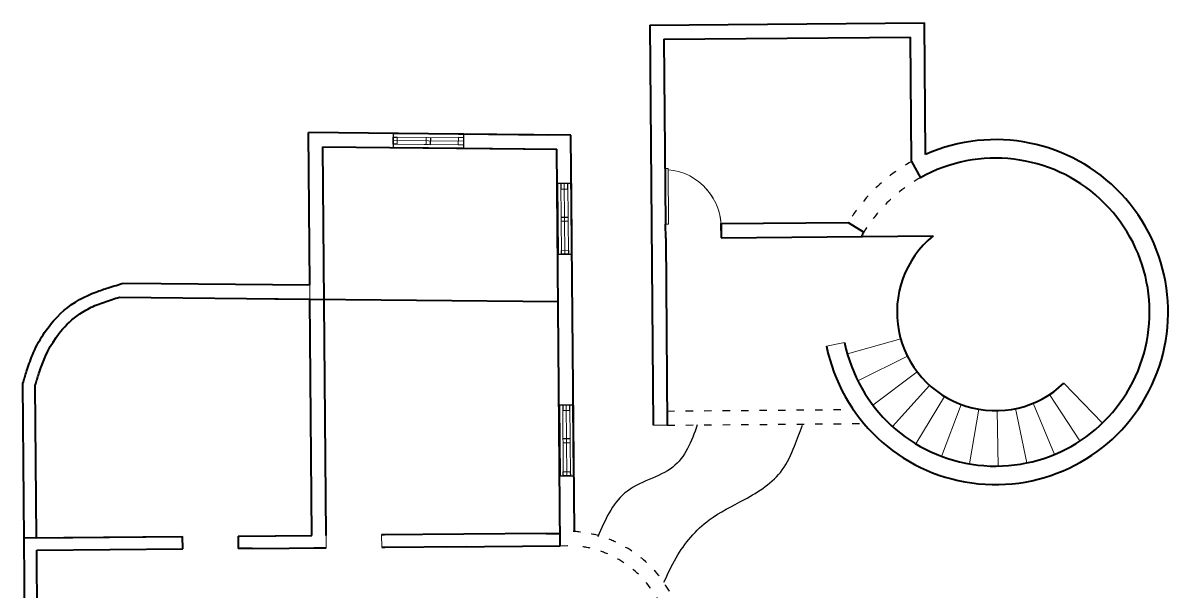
# Model space of a CAD drawing. Header units: centimetres. Extents: x 3413 to 9875, y 1 to 2456.
# Drawn here: x 8016 to 9875, y 1534 to 2456 of the extents above; entities that cross this region are included whole.
import ezdxf

# ---------------------------------------------------------------- set-up
doc = ezdxf.new("R2010")
doc.units = ezdxf.units.CM
doc.linetypes.add('raya espacio raya', pattern=[30, 12, -18])
doc.layers.add('beam', color=63, linetype='raya espacio raya')
doc.layers.add('elevationn', color=240, linetype='Continuous')
for name, color, linetype, lineweight in [('cloumn', 7, 'Continuous', 30), ('JO_ DOOR LINE', 50, 'Continuous', 18), ('JO_ELEVATION LINE', 3, 'Continuous', 20), ('wall', 4, 'Continuous', 40)]:
    doc.layers.add(name, color=color, linetype=linetype, lineweight=lineweight)

# ---------------------------------------------------------------- blocks, each defined once
blk = doc.blocks.new('window_100-flat-4')
at = {"layer": 'JO_ DOOR LINE', "linetype": 'ByBlock', "lineweight": 9}
for p, q in [((-390.4, 8551.1), (-310.3, 8610.9)), ((-387.4, 8547.1), (-307.3, 8606.9)), ((-384.4, 8543.1), (-304.3, 8602.9)), ((-316.5, 8606.3), (-310.6, 8598.3)), ((-347, 8571), (-353, 8579.1)), ((-344.4, 8573), (-349.1, 8569.5)), ((-342.3, 8574.6), (-348.2, 8582.6)), ((-386, 8554.4), (-380, 8546.4))]:
    blk.add_line(p, q, dxfattribs=at)
at = {"layer": 'JO_ DOOR LINE', "linetype": 'ByBlock', "lineweight": 30}
for p, q in [((-310.3, 8610.9), (-316.5, 8606.3)), ((-301.3, 8598.9), (-313.3, 8614.9)), ((-310.6, 8598.3), (-304.3, 8602.9)), ((-304.3, 8602.9), (-310.3, 8610.9)), ((-348.2, 8582.6), (-348.2, 8582.6)), ((-348.2, 8582.6), (-342.3, 8574.6)), ((-342.3, 8574.6), (-342.3, 8574.6)), ((-393.4, 8555.1), (-381.4, 8539.1)), ((-390.4, 8551.1), (-386, 8554.4)), ((-384.4, 8543.1), (-390.4, 8551.1)), ((-380, 8546.4), (-384.4, 8543.1))]:
    blk.add_line(p, q, dxfattribs=at)
at = {"layer": 'JO_ELEVATION LINE', "linetype": 'ByBlock', "lineweight": -2}
for p, q in [((-313.3, 8614.9), (-393.4, 8555.1)), ((-381.4, 8539.1), (-301.3, 8598.9))]:
    blk.add_line(p, q, dxfattribs=at)
blk = doc.blocks.new('*U46')
at = {"layer": 'JO_ DOOR LINE'}
blk.add_line((0, 0), (0, 90), dxfattribs=at)
blk = doc.blocks.new('*U47')
at = {"layer": 'JO_ DOOR LINE', "color": 0, "linetype": 'ByBlock', "lineweight": -2, "transparency": 16777216}
for p, rotation in [((8011, 1690), 52.03459886326738), ((7994.9, 1664.8), 62.77755752197028), ((7983.7, 1637), 73.5205161806732), ((7977.9, 1607.6), 84.26347483937609), ((7977.8, 1577.6), 95.00643349807896), ((7983.1, 1548.2), 105.7493921567818), ((7993.9, 1520.2), 116.4923508154848), ((8009.8, 1494.8), 127.2353094741877), ((8030, 1472.7), 137.9782681328906), ((8054.1, 1454.8), 148.7212267915935), ((8081, 1441.8), 159.4641854502964), ((8109.9, 1433.9), 170.2071441089994)]:
    blk.add_blockref('*U46', p, dxfattribs=dict(at, rotation=rotation))

msp = doc.modelspace()

# ---------------------------------------------------------------- linework, layer by layer
at = {"layer": 'beam'}
for p, q in [((9061.956, 1826.159), (9363.85, 1828.76)), ((9062.154, 1803.16), (9381.254, 1805.91)), ((8865.346, 1627.345), (8758.369, 1626.423)), ((8888.518, 1607.544), (8908.761, 1607.718))]:
    msp.add_line(p, q, dxfattribs=at)
for centre, radius, start, end in [((9595.012, 1986.762), 280, 119.183841, 148.700347), ((9595.012, 1986.762), 250, 119.183841, 148.700347), ((8897.97, 1438.137), 192.924, 11.816036, 86.925138), ((8897.97, 1438.137), 169.924, 5.89545, 86.359012)]:
    msp.add_arc(centre, radius, start, end, dxfattribs=at)
at = {"layer": 'cloumn'}
msp.add_line((8488.533, 1604.096), (8508.532, 1604.269), dxfattribs=at)
at = {"layer": 'elevationn'}
for p, q in [((9149.19, 2130.588), (9149.19, 2130.588)), ((9149.337, 2130.447), (9149.337, 2130.447))]:
    msp.add_line(p, q, dxfattribs=at)
msp.add_open_spline([(9110.668, 1803.578), (9101.475, 1776.572), (9085.496, 1736.901), (9031.737, 1715.044), (8978.645, 1690.22), (8960.971, 1648.8), (8949.585, 1622.118)], degree=3, knots=[11.06423281, 11.06423281, 11.06423281, 11.06423281, 90.92026103, 133.92393029, 179.66707804, 262.48573521, 262.48573521, 262.48573521, 262.48573521], dxfattribs=at)
msp.add_spline([(9056.77, 1548.179), (9076.648, 1588.067), (9130.067, 1649.367), (9187.255, 1682.544), (9248.683, 1730.454), (9268.723, 1769.284), (9281.396, 1803.188)], degree=3, dxfattribs=at)
at = {"layer": 'JO_ DOOR LINE'}
for p, q in [((9058.565, 2219.668), (9063.565, 2219.711)), ((9059.34, 2129.671), (9058.565, 2219.668)), ((9063.565, 2219.711), (9064.34, 2129.714)), ((9064.194, 2129.855), (9059.194, 2129.812)), ((9064.34, 2129.714), (9059.34, 2129.671)), ((8482.052, 2007.969), (8481.854, 2030.972)), ((9320.559, 1931.305), (9349.964, 1937.247)), ((9062.154, 1803.16), (9039.155, 1802.961)), ((8508.36, 1624.268), (8508.532, 1604.269)), ((8598.356, 1625.044), (8598.529, 1605.044))]:
    msp.add_line(p, q, dxfattribs=at)
for centre, end in [((9055.091, 2124.027), 84.925862), ((9055.238, 2123.885), 46.081099)]:
    msp.add_arc(centre, 94.328, 356.99899, end, dxfattribs=at)
at = {"layer": 'wall'}
for p, q in [((9033.558, 2452.461), (9479.541, 2456.304)), ((9481.382, 2242.668), (9479.541, 2456.304)), ((9033.558, 2452.461), (9036.341, 2129.473)), ((9056.755, 2429.66), (9456.74, 2433.107)), ((9056.755, 2429.66), (9059.34, 2129.671)), ((9458.48, 2231.218), (9456.74, 2433.107)), ((8481.854, 2030.972), (8479.724, 2278.116)), ((8869.502, 2274.266), (8479.724, 2278.116)), ((8905.775, 2273.963), (8725.592, 2275.471)), ((8911.318, 1630.809), (8905.775, 2273.963)), ((8508.36, 1624.268), (8502.925, 2254.885)), ((8502.925, 2254.885), (8882.971, 2251.132)), ((8726.463, 2252.678), (8882.971, 2251.132)), ((8888.518, 1607.544), (8882.971, 2251.132)), ((9458.48, 2231.218), (9473.109, 2205.027)), ((9036.341, 2129.473), (9039.155, 1802.961)), ((9059.539, 2106.672), (9059.34, 2129.671)), ((9149.19, 2130.588), (9355.616, 2132.367)), ((9149.19, 2130.588), (9149.389, 2107.589)), ((9149.337, 2130.447), (9355.763, 2132.226)), ((9149.337, 2130.447), (9149.535, 2107.447)), ((9355.763, 2132.226), (9381.396, 2116.64)), ((9059.539, 2106.672), (9062.154, 1803.16)), ((9149.535, 2107.447), (9493.47, 2110.411)), ((8180.149, 2033.952), (8481.854, 2030.972)), ((8173.029, 2011.021), (8482.052, 2007.969)), ((8425.045, 2008.532), (8885.101, 2003.989)), ((8485.36, 1624.07), (8482.052, 2007.969)), ((8016.197, 1873.036), (8016.806, 1873.041)), ((8021.91, 1210.149), (8016.214, 1871.087)), ((8017.118, 1874.035), (8017.19, 1874.273)), ((8038.377, 1620.218), (8036.24, 1868.176)), ((8018.378, 1620.045), (8275.368, 1622.26)), ((8038.377, 1620.218), (8275.368, 1622.26)), ((8275.541, 1602.261), (8275.368, 1622.26)), ((8365.365, 1623.036), (8485.36, 1624.07)), ((8365.365, 1623.036), (8365.537, 1603.036)), ((8368.365, 1623.062), (8485.36, 1624.07)), ((8865.346, 1627.345), (8598.356, 1625.044)), ((8603.356, 1625.087), (8598.356, 1625.044)), ((8865.346, 1627.345), (8888.345, 1627.543)), ((8923.736, 1627.848), (8923.777, 1627.848)), ((8038.549, 1600.218), (8275.541, 1602.261)), ((8041.91, 1210.255), (8038.549, 1600.218)), ((8388.536, 1603.235), (8365.537, 1603.036)), ((8388.536, 1603.235), (8508.532, 1604.269)), ((8488.533, 1604.096), (8508.532, 1604.269)), ((8598.529, 1605.044), (8735.542, 1606.225)), ((8598.529, 1605.044), (8603.528, 1605.088)), ((8704.034, 1605.954), (8888.518, 1607.544))]:
    msp.add_line(p, q, dxfattribs=at)
for points in [[(8016.214, 1871.087, -0.00392997), (8022.192, 1890.327, -0.00779571), (8026.625, 1903.47, -0.01219573), (8031.715, 1916.771, -0.09535936), (8072.082, 1979.302, -0.09776239), (8121.344, 2013.854, -0.01616187), (8134.746, 2019.394, -0.01416811), (8154.717, 2026.267, -0.00819031), (8180.149, 2033.952)], [(8036.24, 1868.176, -0.00528536), (8042.093, 1886.861, -0.00856825), (8046.349, 1899.204, -0.09458003), (8080.694, 1959.13, -0.07510996), (8112.967, 1986.872, -0.04109464), (8136.198, 1998.474, -0.01260824), (8148.456, 2003.105, -0.00746715), (8160.97, 2007.269, -0.00394003), (8173.029, 2011.021, -0.00394003)]]:
    msp.add_lwpolyline(points, format="xyb", dxfattribs=at)
for radius, start, end in [(280, 191.423414, 113.942521), (250, 191.423414, 119.183841), (250, 148.700347, 150.620633), (160, 129.392958, 313.942094), (280, 191.423414, 194.449617)]:
    msp.add_arc((9595.012, 1986.762), radius, start, end, dxfattribs=at)

# ---------------------------------------------------------------- block references
at = {"layer": 'JO_ DOOR LINE', "rotation": 53.73494987029701}
msp.add_blockref('*U47', (6065, -5515.586), dxfattribs=at)
at = {"layer": 'wall'}
for p, xscale, yscale, zscale, rotation in [((3040.813, -5794.508), 1.145509963428945, 1.145509963428945, 1.145509963428945, 322.7258695998265), ((17066.055, -3361.778), 1.147388148961249, 1.147388148961249, 1.147388148961249, 53.73494987029701), ((17069.156, -3721.521), 1.147388148961249, 1.147388148961249, 1.147388148961249, 53.73494987029701)]:
    msp.add_blockref('window_100-flat-4', p, dxfattribs=dict(at, xscale=xscale, yscale=yscale, zscale=zscale, rotation=rotation))

doc.saveas('drawing.dxf')
